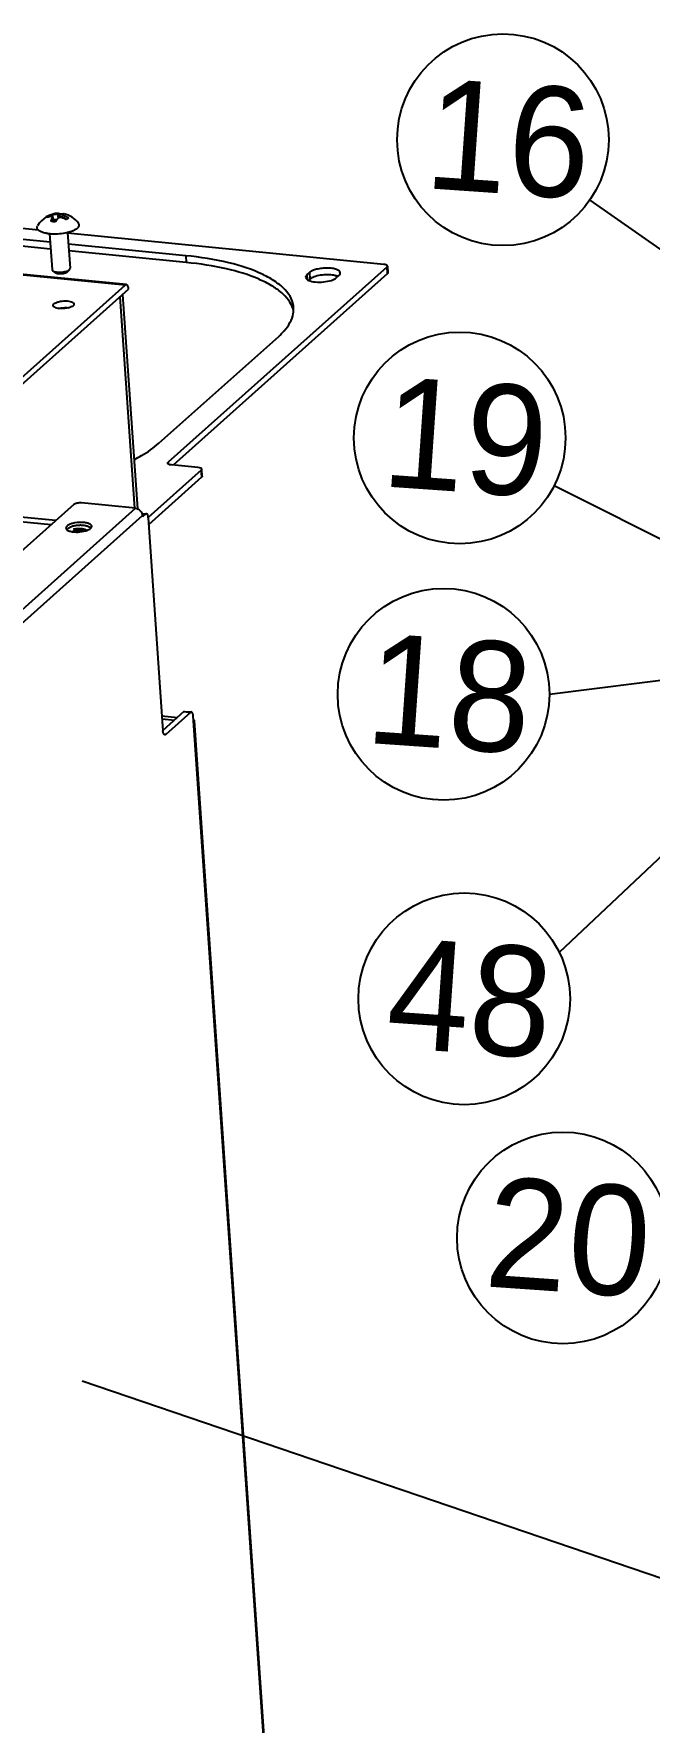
# Model space of a CAD drawing. Extents: x -425 to 6552, y -3049 to 3105.
# Drawn here: x -92.8 to -49, y -1861.9 to -1742 of the extents above; entities that cross this region are included whole.
import ezdxf

# ---------------------------------------------------------------- set-up
doc = ezdxf.new("R2010")
doc.units = 0
doc.layers.get('0').update_dxf_attribs({"linetype": 'CONTINUOUS'})
doc.layers.add('DIM', color=1, linetype='CONTINUOUS')
doc.styles.add('TEXTSTYLE_3', font='GOTHIC.TTF')

msp = doc.modelspace()

# ---------------------------------------------------------------- linework, layer by layer
at = {"color": 7, "linetype": 'CONTINUOUS'}
for p, q in [((-86.25, -1759.85), (-140.59, -1754.46)), ((-86.16, -1759.81), (-140.5, -1754.43)), ((-92.42, -1755.94), (-115.17, -1753.69)), ((-91.58, -1756.8), (-102.67, -1755.7)), ((-91.68, -1755), (-91.69, -1754.92)), ((-91.68, -1755), (-91.69, -1754.92)), ((-91.37, -1755.34), (-91.43, -1755.09)), ((-91.41, -1755.02), (-91.33, -1755.34)), ((-91.4, -1755.05), (-91.4, -1754.84)), ((-90.99, -1755.06), (-91.06, -1754.77)), ((-90.91, -1755.04), (-90.87, -1755)), ((-90.72, -1754.82), (-90.75, -1755.05)), ((-90.57, -1755.12), (-90.57, -1754.92)), ((-91.55, -1757.28), (-102.63, -1756.18)), ((-91.62, -1756.21), (-91.45, -1758.74)), ((-90.34, -1756.12), (-90.17, -1758.65)), ((-67.87, -1758.38), (-90.34, -1756.15)), ((-81.95, -1757.76), (-90.29, -1756.93)), ((-81.91, -1758.24), (-90.25, -1757.41)), ((-81.95, -1757.76), (-81.91, -1758.24)), ((-91.23, -1758.95), (-91.39, -1758.83)), ((-90.37, -1758.9), (-90.36, -1758.89)), ((-90.36, -1758.89), (-90.21, -1758.75)), ((-90.22, -1758.75), (-90.21, -1758.75)), ((-67.65, -1758.57), (-83.2, -1772.43)), ((-67.62, -1759.04), (-82.85, -1772.63)), ((-73.16, -1758.95), (-73.33, -1759.1)), ((-73.33, -1759.1), (-73.31, -1759.45)), ((-73.16, -1758.95), (-73.13, -1759.43)), ((-71.23, -1759.31), (-71.06, -1759.16)), ((-67.65, -1758.57), (-67.62, -1759.04)), ((-67.61, -1758.5), (-67.58, -1758.98)), ((-100, -1772.11), (-86.25, -1759.85)), ((-99.97, -1772.58), (-86.01, -1760.14)), ((-85.36, -1775.74), (-86.41, -1760.5)), ((-73.13, -1759.43), (-73.21, -1759.51)), ((-86.62, -1760.68), (-85.58, -1775.71)), ((-83.85, -1771.07), (-75.34, -1763.49)), ((-83.2, -1772.43), (-83.19, -1772.56)), ((-80.84, -1773), (-84.61, -1776.36)), ((-84.58, -1776.84), (-80.81, -1773.47)), ((-81.06, -1772.81), (-82.97, -1772.62)), ((-80.81, -1773.47), (-80.84, -1773)), ((-80.77, -1773.41), (-80.8, -1772.93)), ((-91.19, -1776.57), (-106.17, -1775.09)), ((-106.15, -1775.4), (-91.51, -1776.86)), ((-89.91, -1775.43), (-104.95, -1788.84)), ((-100.9, -1789.41), (-85.52, -1775.7)), ((-85.52, -1775.7), (-89.35, -1775.32)), ((-85.06, -1776.06), (-84.74, -1776.09)), ((-85.04, -1776.1), (-84.81, -1776.12)), ((-84.81, -1776.12), (-85.01, -1776.3)), ((-100.39, -1789.93), (-85.02, -1776.22)), ((-85.02, -1776.22), (-85.01, -1776.3)), ((-84.61, -1776.37), (-83.57, -1791.51)), ((-83.64, -1790.45), (-82.54, -1790.56)), ((-82.08, -1790.14), (-83.57, -1791.47)), ((-81.61, -1790.19), (-83.37, -1791.76)), ((-82.08, -1790.14), (-81.61, -1790.19)), ((-82.01, -1790.12), (-81.54, -1790.16)), ((-75.45, -1877.15), (-81.41, -1790.44)), ((-83.63, -1790.65), (-82.75, -1790.74)), ((-83.37, -1791.76), (-83.5, -1791.75)), ((-81.34, -1790.79), (-75.4, -1877.27))]:
    msp.add_line(p, q, dxfattribs=at)
for centre, radius, start, end in [((-90.96, -1756.49), 1.74, 91.0687, 150.9324), ((-91.14, -1756.21), 1.4, 100.7543, 113.223), ((-90.99, -1755.11), 0.356, 91.1005, 102.7325), ((-171.69, -1768.46), 81.93, 9.4562, 9.6241), ((-90.64, -1754.98), 0.186, 77.9958, 82.2063), ((-90.96, -1756.49), 1.74, 36.9305, 77.9904), ((-71.72, -1760.75), 1.62, 75.3248, 78.7148), ((-67.84, -1762.07), 3.13, 84.3374, 85.32), ((-76, -1762.06), 1.76, 12.0471, 17.4583), ((-90.34, -1777.1), 0.12, 178.4311, 183.9487), ((-90.31, -1777.09), 0.153, 205.9893, 210.5782), ((-89.52, -1775.7), 1.66, 286.4891, 287.158)]:
    msp.add_arc(centre, radius, start, end, dxfattribs=at)
for points, knots in [([(-89.65, -1755.81), (-89.69, -1755.85), (-89.79, -1755.91), (-89.96, -1756), (-90.17, -1756.07), (-90.49, -1756.16), (-90.93, -1756.22), (-91.37, -1756.23), (-91.72, -1756.2), (-91.94, -1756.16), (-92.14, -1756.1), (-92.3, -1756.03), (-92.4, -1755.96), (-92.46, -1755.9), (-92.49, -1755.85), (-92.51, -1755.8), (-92.51, -1755.73), (-92.49, -1755.68), (-92.48, -1755.65)], [0, 0, 0, 0, 0.05037, 0.110517, 0.179507, 0.255732, 0.421376, 0.588789, 0.667142, 0.738953, 0.80244, 0.856388, 0.900493, 0.919232, 0.936201, 0.95199, 0.967371, 1, 1, 1, 1]), ([(-91.56, -1754.97), (-91.58, -1754.98), (-91.68, -1755), (-91.77, -1755.02), (-91.83, -1755.05)], [0, 0, 0, 0, 0.254967, 1, 1, 1, 1]), ([(-91.83, -1755.05), (-91.83, -1755.04), (-91.82, -1755.02), (-91.8, -1755), (-91.78, -1754.98)], [0, 0, 0, 0, 0.22642, 1, 1, 1, 1]), ([(-91.78, -1754.98), (-91.77, -1754.98), (-91.75, -1754.96), (-91.72, -1754.94), (-91.69, -1754.92)], [0, 0, 0, 0, 0.228239, 1, 1, 1, 1]), ([(-91.41, -1755.02), (-91.41, -1755.01), (-91.43, -1754.99), (-91.46, -1754.97), (-91.51, -1754.97), (-91.54, -1754.97), (-91.56, -1754.97)], [0, 0, 0, 0, 0.185421, 0.401292, 0.672883, 1, 1, 1, 1]), ([(-91.53, -1755.31), (-91.52, -1755.29), (-91.49, -1755.22), (-91.46, -1755.14), (-91.43, -1755.09)], [0, 0, 0, 0, 0.263632, 1, 1, 1, 1]), ([(-91.21, -1755.35), (-91.26, -1755.35), (-91.37, -1755.34), (-91.48, -1755.33), (-91.53, -1755.31)], [0, 0, 0, 0, 0.522029, 1, 1, 1, 1]), ([(-91.43, -1755.09), (-91.42, -1755.08), (-91.41, -1755.06), (-91.41, -1755.04), (-91.41, -1755.02)], [0, 0, 0, 0, 0.292918, 1, 1, 1, 1]), ([(-91.4, -1754.84), (-91.34, -1754.82), (-91.22, -1754.8), (-91.11, -1754.78), (-91.06, -1754.77)], [0, 0, 0, 0, 0.569876, 1, 1, 1, 1]), ([(-91.37, -1755.19), (-91.32, -1755.19), (-91.23, -1755.19), (-91.13, -1755.17), (-91.09, -1755.16)], [0, 0, 0, 0, 0.514219, 1, 1, 1, 1]), ([(-91.07, -1755.13), (-91.08, -1755.14), (-91.13, -1755.21), (-91.17, -1755.29), (-91.21, -1755.35)], [0, 0, 0, 0, 0.236019, 1, 1, 1, 1]), ([(-90.73, -1755.06), (-90.76, -1755.05), (-90.83, -1755.03), (-90.92, -1755.04), (-91.01, -1755.07), (-91.05, -1755.1), (-91.07, -1755.13)], [0, 0, 0, 0, 0.273259, 0.543829, 0.78956, 1, 1, 1, 1]), ([(-90.99, -1754.76), (-90.99, -1754.76), (-90.96, -1754.76), (-90.93, -1754.76), (-90.91, -1754.77)], [0, 0, 0, 0, 0.247563, 1, 1, 1, 1]), ([(-90.91, -1754.77), (-90.88, -1754.77), (-90.78, -1754.77), (-90.68, -1754.78), (-90.61, -1754.79)], [0, 0, 0, 0, 0.263671, 1, 1, 1, 1]), ([(-90.87, -1755), (-90.86, -1755), (-90.82, -1755), (-90.78, -1755.01), (-90.75, -1755.01)], [0, 0, 0, 0, 0.25474, 1, 1, 1, 1]), ([(-90.72, -1754.82), (-90.73, -1754.83), (-90.72, -1754.84), (-90.7, -1754.85), (-90.68, -1754.87), (-90.63, -1754.89), (-90.59, -1754.91), (-90.57, -1754.92)], [0, 0, 0, 0, 0.118405, 0.211988, 0.330002, 0.631755, 1, 1, 1, 1]), ([(-90.42, -1755.19), (-90.45, -1755.18), (-90.55, -1755.13), (-90.65, -1755.08), (-90.73, -1755.06)], [0, 0, 0, 0, 0.252197, 1, 1, 1, 1]), ([(-90.71, -1754.8), (-90.71, -1754.8), (-90.72, -1754.81), (-90.72, -1754.81), (-90.72, -1754.82)], [0, 0, 0, 0, 0.580708, 1, 1, 1, 1]), ([(-90.61, -1754.79), (-90.62, -1754.79), (-90.65, -1754.79), (-90.68, -1754.8), (-90.71, -1754.8)], [0, 0, 0, 0, 0.238688, 1, 1, 1, 1]), ([(-90.57, -1754.92), (-90.55, -1754.93), (-90.45, -1754.97), (-90.35, -1755.02), (-90.28, -1755.06)], [0, 0, 0, 0, 0.248147, 1, 1, 1, 1]), ([(-90.34, -1755.13), (-90.34, -1755.13), (-90.37, -1755.16), (-90.4, -1755.17), (-90.42, -1755.19)], [0, 0, 0, 0, 0.228239, 1, 1, 1, 1]), ([(-90.28, -1755.06), (-90.29, -1755.07), (-90.3, -1755.09), (-90.32, -1755.11), (-90.34, -1755.13)], [0, 0, 0, 0, 0.22642, 1, 1, 1, 1]), ([(-89.65, -1755.81), (-89.62, -1755.78), (-89.57, -1755.73), (-89.53, -1755.65), (-89.52, -1755.58), (-89.53, -1755.52), (-89.55, -1755.48), (-89.57, -1755.45)], [0, 0, 0, 0, 0.296054, 0.54095, 0.652921, 0.763706, 1, 1, 1, 1]), ([(-74.28, -1761.45), (-74.29, -1761.23), (-74.42, -1760.76), (-74.88, -1760.13), (-75.58, -1759.56), (-76.89, -1758.83), (-79.04, -1758.15), (-80.91, -1757.86), (-81.95, -1757.76)], [0, 0, 0, 0, 0.074128, 0.157123, 0.25492, 0.370285, 0.654224, 1, 1, 1, 1]), ([(-91.45, -1758.74), (-91.45, -1758.76), (-91.43, -1758.79), (-91.41, -1758.81), (-91.39, -1758.83)], [0, 0, 0, 0, 0.451266, 1, 1, 1, 1]), ([(-91.39, -1758.83), (-91.36, -1758.85), (-91.28, -1758.88), (-91.15, -1758.92), (-90.98, -1758.93), (-90.8, -1758.93), (-90.63, -1758.91), (-90.46, -1758.87), (-90.33, -1758.83), (-90.25, -1758.78), (-90.22, -1758.75)], [0, 0, 0, 0, 0.090891, 0.208259, 0.346088, 0.495214, 0.645055, 0.784946, 0.905446, 1, 1, 1, 1]), ([(-91.23, -1758.95), (-91.2, -1758.97), (-91.15, -1758.99), (-91.05, -1759.02), (-90.92, -1759.03), (-90.79, -1759.03), (-90.66, -1759.01), (-90.54, -1758.99), (-90.44, -1758.95), (-90.39, -1758.92), (-90.37, -1758.9)], [0, 0, 0, 0, 0.090892, 0.208259, 0.346089, 0.495214, 0.645055, 0.784946, 0.905445, 1, 1, 1, 1]), ([(-90.21, -1758.75), (-90.2, -1758.73), (-90.18, -1758.7), (-90.17, -1758.67), (-90.17, -1758.65)], [0, 0, 0, 0, 0.548819, 1, 1, 1, 1]), ([(-74.32, -1761.53), (-74.46, -1761.09), (-74.97, -1760.46), (-75.86, -1759.85), (-77.16, -1759.2), (-79.19, -1758.6), (-80.95, -1758.33), (-81.91, -1758.24)], [0, 0, 0, 0, 0.161211, 0.262858, 0.380602, 0.663199, 1, 1, 1, 1]), ([(-73.33, -1759.1), (-73.35, -1759.12), (-73.39, -1759.17), (-73.43, -1759.24), (-73.43, -1759.29)], [0, 0, 0, 0, 0.298937, 1, 1, 1, 1]), ([(-73.43, -1759.29), (-73.42, -1759.31), (-73.39, -1759.42), (-73.28, -1759.48), (-73.2, -1759.51)], [0, 0, 0, 0, 0.198153, 1, 1, 1, 1]), ([(-73.2, -1759.51), (-73.06, -1759.57), (-72.7, -1759.64), (-72.16, -1759.63), (-71.64, -1759.54), (-71.33, -1759.41), (-71.23, -1759.31)], [0, 0, 0, 0, 0.232918, 0.520147, 0.796098, 1, 1, 1, 1]), ([(-70.96, -1758.98), (-70.97, -1758.86), (-71.22, -1758.72), (-71.54, -1758.65), (-71.9, -1758.63), (-72.27, -1758.65), (-72.63, -1758.71), (-72.93, -1758.8), (-73.1, -1758.9), (-73.16, -1758.95)], [0, 0, 0, 0, 0.153776, 0.282517, 0.435867, 0.599545, 0.757526, 0.89471, 1, 1, 1, 1]), ([(-71.41, -1759.15), (-71.56, -1759.12), (-71.89, -1759.1), (-72.37, -1759.13), (-72.79, -1759.24), (-73.04, -1759.35), (-73.13, -1759.43)], [0, 0, 0, 0, 0.263297, 0.548346, 0.807193, 1, 1, 1, 1]), ([(-71.15, -1759.23), (-71.16, -1759.23), (-71.22, -1759.2), (-71.27, -1759.19), (-71.31, -1759.18)], [0, 0, 0, 0, 0.233213, 1, 1, 1, 1]), ([(-71.06, -1759.16), (-71.04, -1759.15), (-70.99, -1759.1), (-70.96, -1759.03), (-70.96, -1758.98)], [0, 0, 0, 0, 0.298937, 1, 1, 1, 1]), ([(-67.61, -1758.5), (-67.62, -1758.46), (-67.71, -1758.39), (-67.81, -1758.38), (-67.87, -1758.38)], [0, 0, 0, 0, 0.36122, 1, 1, 1, 1]), ([(-67.65, -1758.57), (-67.64, -1758.56), (-67.63, -1758.54), (-67.61, -1758.52), (-67.61, -1758.5)], [0, 0, 0, 0, 0.29836, 1, 1, 1, 1]), ([(-67.58, -1758.98), (-67.58, -1758.99), (-67.59, -1759.02), (-67.61, -1759.04), (-67.62, -1759.04)], [0, 0, 0, 0, 0.70164, 1, 1, 1, 1]), ([(-86.16, -1759.81), (-86.19, -1759.81), (-86.22, -1759.82), (-86.24, -1759.84), (-86.25, -1759.85)], [0, 0, 0, 0, 0.712673, 1, 1, 1, 1]), ([(-86.01, -1760.14), (-86.01, -1760.06), (-86.03, -1759.94), (-86.12, -1759.82), (-86.16, -1759.81)], [0, 0, 0, 0, 0.629969, 1, 1, 1, 1]), ([(-91.38, -1761.29), (-91.38, -1761.28), (-91.38, -1761.24), (-91.34, -1761.2), (-91.32, -1761.17)], [0, 0, 0, 0, 0.217324, 1, 1, 1, 1]), ([(-89.95, -1761.31), (-89.99, -1761.34), (-90.1, -1761.41), (-90.38, -1761.49), (-90.69, -1761.53), (-91, -1761.5), (-91.21, -1761.46), (-91.37, -1761.37), (-91.38, -1761.29)], [0, 0, 0, 0, 0.105356, 0.242626, 0.563859, 0.717305, 0.846128, 1, 1, 1, 1]), ([(-91.32, -1761.17), (-91.28, -1761.14), (-91.17, -1761.08), (-90.89, -1760.99), (-90.58, -1760.95), (-90.26, -1760.98), (-90.06, -1761.02), (-89.89, -1761.11), (-89.89, -1761.19)], [0, 0, 0, 0, 0.105356, 0.242626, 0.563859, 0.717305, 0.846128, 1, 1, 1, 1]), ([(-90.97, -1761.5), (-90.91, -1761.49), (-90.68, -1761.44), (-90.44, -1761.43), (-90.27, -1761.45)], [0, 0, 0, 0, 0.243997, 1, 1, 1, 1]), ([(-89.89, -1761.19), (-89.89, -1761.2), (-89.89, -1761.25), (-89.92, -1761.28), (-89.95, -1761.31)], [0, 0, 0, 0, 0.217324, 1, 1, 1, 1]), ([(-75.34, -1763.49), (-75.2, -1763.36), (-74.74, -1762.91), (-74.38, -1762.31), (-74.3, -1761.86)], [0, 0, 0, 0, 0.290577, 1, 1, 1, 1]), ([(-85.6, -1772.23), (-85.43, -1772.14), (-84.81, -1771.81), (-84.23, -1771.41), (-83.85, -1771.07)], [0, 0, 0, 0, 0.275642, 1, 1, 1, 1]), ([(-83.23, -1772.49), (-83.23, -1772.48), (-83.22, -1772.45), (-83.2, -1772.43), (-83.2, -1772.43)], [0, 0, 0, 0, 0.70164, 1, 1, 1, 1]), ([(-82.97, -1772.62), (-83.04, -1772.61), (-83.13, -1772.6), (-83.23, -1772.53), (-83.23, -1772.49)], [0, 0, 0, 0, 0.63878, 1, 1, 1, 1]), ([(-80.8, -1772.93), (-80.81, -1772.89), (-80.9, -1772.82), (-81, -1772.81), (-81.06, -1772.81)], [0, 0, 0, 0, 0.36122, 1, 1, 1, 1]), ([(-80.84, -1773), (-80.83, -1772.99), (-80.82, -1772.97), (-80.8, -1772.95), (-80.8, -1772.93)], [0, 0, 0, 0, 0.29836, 1, 1, 1, 1]), ([(-80.77, -1773.41), (-80.77, -1773.42), (-80.78, -1773.45), (-80.8, -1773.47), (-80.81, -1773.47)], [0, 0, 0, 0, 0.70164, 1, 1, 1, 1]), ([(-89.35, -1775.32), (-89.46, -1775.31), (-89.65, -1775.32), (-89.85, -1775.38), (-89.91, -1775.43)], [0, 0, 0, 0, 0.562518, 1, 1, 1, 1]), ([(-85.52, -1775.7), (-85.39, -1775.71), (-85.15, -1775.84), (-85.03, -1776.1), (-85.02, -1776.22)], [0, 0, 0, 0, 0.497737, 1, 1, 1, 1]), ([(-84.61, -1776.37), (-84.61, -1776.3), (-84.62, -1776.2), (-84.7, -1776.1), (-84.74, -1776.09)], [0, 0, 0, 0, 0.629969, 1, 1, 1, 1]), ([(-90.43, -1777), (-90.43, -1777.01), (-90.45, -1777.04), (-90.46, -1777.07), (-90.46, -1777.1)], [0, 0, 0, 0, 0.278443, 1, 1, 1, 1]), ([(-88.63, -1776.98), (-88.64, -1776.88), (-88.84, -1776.77), (-89.09, -1776.72), (-89.48, -1776.69), (-89.86, -1776.73), (-90.2, -1776.84), (-90.34, -1776.92), (-90.39, -1776.96)], [0, 0, 0, 0, 0.153868, 0.28269, 0.436137, 0.757369, 0.894654, 1, 1, 1, 1]), ([(-90.39, -1777.23), (-90.38, -1777.23), (-90.35, -1777.26), (-90.31, -1777.27), (-90.29, -1777.29)], [0, 0, 0, 0, 0.226257, 1, 1, 1, 1]), ([(-90.35, -1777.26), (-90.35, -1777.24), (-90.35, -1777.22), (-90.34, -1777.18), (-90.31, -1777.14), (-90.29, -1777.12), (-90.28, -1777.11)], [0, 0, 0, 0, 0.216723, 0.444749, 0.702159, 1, 1, 1, 1]), ([(-90.29, -1777.29), (-90.27, -1777.29), (-90.23, -1777.31), (-90.18, -1777.32), (-90.14, -1777.33)], [0, 0, 0, 0, 0.231588, 1, 1, 1, 1]), ([(-90.28, -1777.11), (-90.26, -1777.09), (-90.21, -1777.06), (-90.09, -1776.99), (-89.89, -1776.93), (-89.64, -1776.89), (-89.41, -1776.88), (-89.23, -1776.89), (-89.11, -1776.91), (-89, -1776.93), (-88.9, -1776.96), (-88.82, -1777), (-88.77, -1777.04), (-88.73, -1777.09), (-88.73, -1777.13), (-88.73, -1777.14)], [0, 0, 0, 0, 0.048613, 0.10618, 0.244505, 0.403512, 0.567364, 0.645896, 0.719488, 0.786414, 0.845296, 0.89529, 0.936396, 0.970063, 1, 1, 1, 1]), ([(-90.14, -1777.33), (-89.97, -1777.38), (-89.59, -1777.4), (-89.23, -1777.35), (-89.05, -1777.29)], [0, 0, 0, 0, 0.487547, 1, 1, 1, 1]), ([(-90.01, -1777.36), (-90, -1777.35), (-89.95, -1777.32), (-89.85, -1777.28), (-89.7, -1777.24), (-89.51, -1777.22), (-89.37, -1777.22), (-89.31, -1777.22)], [0, 0, 0, 0, 0.089953, 0.195966, 0.44661, 0.725606, 1, 1, 1, 1]), ([(-89.92, -1777.18), (-89.86, -1777.16), (-89.72, -1777.14), (-89.52, -1777.12), (-89.31, -1777.13), (-89.18, -1777.16), (-89.12, -1777.18)], [0, 0, 0, 0, 0.24427, 0.5101, 0.770786, 1, 1, 1, 1]), ([(-89.92, -1777.18), (-89.86, -1777.17), (-89.73, -1777.14), (-89.52, -1777.13), (-89.32, -1777.14), (-89.18, -1777.16), (-89.12, -1777.18)], [0, 0, 0, 0, 0.23832, 0.501119, 0.763191, 1, 1, 1, 1]), ([(-89.47, -1777.19), (-89.55, -1777.17), (-89.7, -1777.16), (-89.85, -1777.17), (-89.92, -1777.18)], [0, 0, 0, 0, 0.515546, 1, 1, 1, 1]), ([(-89.24, -1777.34), (-89.3, -1777.33), (-89.41, -1777.31), (-89.59, -1777.31), (-89.75, -1777.33), (-89.86, -1777.36), (-89.91, -1777.37)], [0, 0, 0, 0, 0.252903, 0.519494, 0.776113, 1, 1, 1, 1]), ([(-89.88, -1777.37), (-89.83, -1777.36), (-89.73, -1777.34), (-89.53, -1777.32), (-89.37, -1777.33), (-89.27, -1777.34)], [0, 0, 0, 0, 0.234353, 0.488358, 1, 1, 1, 1]), ([(-89.31, -1777.22), (-89.32, -1777.22), (-89.37, -1777.2), (-89.43, -1777.19), (-89.47, -1777.19)], [0, 0, 0, 0, 0.240688, 1, 1, 1, 1]), ([(-89.06, -1777.3), (-89.1, -1777.28), (-89.18, -1777.25), (-89.26, -1777.23), (-89.31, -1777.22)], [0, 0, 0, 0, 0.455782, 1, 1, 1, 1]), ([(-89.12, -1777.18), (-89.09, -1777.19), (-89.03, -1777.21), (-88.98, -1777.25), (-88.97, -1777.27)], [0, 0, 0, 0, 0.558018, 1, 1, 1, 1]), ([(-88.71, -1777.13), (-88.7, -1777.12), (-88.67, -1777.1), (-88.65, -1777.07), (-88.64, -1777.04)], [0, 0, 0, 0, 0.279108, 1, 1, 1, 1]), ([(-81.41, -1790.44), (-81.42, -1790.37), (-81.43, -1790.27), (-81.5, -1790.17), (-81.54, -1790.16)], [0, 0, 0, 0, 0.629969, 1, 1, 1, 1]), ([(-83.44, -1791.79), (-83.48, -1791.78), (-83.55, -1791.68), (-83.56, -1791.58), (-83.57, -1791.51)], [0, 0, 0, 0, 0.370031, 1, 1, 1, 1]), ([(-81.39, -1790.72), (-81.38, -1790.72), (-81.36, -1790.74), (-81.34, -1790.77), (-81.34, -1790.79)], [0, 0, 0, 0, 0.298812, 1, 1, 1, 1]), ([(-81.34, -1790.79), (-81.34, -1790.81), (-81.35, -1790.85), (-81.38, -1790.87), (-81.38, -1790.87)], [0, 0, 0, 0, 0.70164, 1, 1, 1, 1])]:
    msp.add_open_spline(points, degree=3, knots=knots, dxfattribs=at)
for points in [[(-74.3, -1761.86), (-74.28, -1761.72), (-74.27, -1761.58), (-74.28, -1761.45)], [(-84.74, -1776.09), (-84.76, -1776.09), (-84.79, -1776.1), (-84.81, -1776.12)], [(-90.46, -1777.11), (-90.46, -1777.12), (-90.46, -1777.14), (-90.45, -1777.15)], [(-90.45, -1777.17), (-90.43, -1777.19), (-90.41, -1777.21), (-90.39, -1777.23)], [(-90.39, -1776.96), (-90.4, -1776.97), (-90.41, -1776.99), (-90.43, -1777)], [(-89.03, -1777.29), (-88.98, -1777.27), (-88.93, -1777.26), (-88.88, -1777.23)], [(-88.88, -1777.23), (-88.84, -1777.22), (-88.81, -1777.2), (-88.77, -1777.17)], [(-88.77, -1777.17), (-88.75, -1777.16), (-88.73, -1777.15), (-88.71, -1777.13)], [(-88.64, -1777.04), (-88.64, -1777.03), (-88.63, -1777.02), (-88.63, -1777.01)], [(-88.63, -1777.01), (-88.63, -1777), (-88.63, -1776.99), (-88.63, -1776.98)], [(-82.08, -1790.14), (-82.06, -1790.13), (-82.04, -1790.11), (-82.01, -1790.12)], [(-81.54, -1790.16), (-81.57, -1790.16), (-81.59, -1790.17), (-81.61, -1790.19)], [(-83.37, -1791.76), (-83.39, -1791.78), (-83.42, -1791.79), (-83.44, -1791.79)]]:
    msp.add_open_spline(points, degree=3, dxfattribs=at)
at = {"layer": 'DIM', "color": 1, "linetype": 'CONTINUOUS'}
for p, q in [((-53.23, -1753.82), (-37.64, -1764.69)), ((-55.75, -1774.08), (-41.6, -1781.19)), ((-56.09, -1788.89), (-34.6, -1786.22)), ((-55.39, -1807.23), (-38.32, -1791.14)), ((-48.05, -1851.74), (-89.3, -1837.69))]:
    msp.add_line(p, q, dxfattribs=at)
for centre in [(-59.4, -1749.52), (-62.47, -1770.7), (-63.62, -1788.91), (-62.15, -1810.54), (-55.14, -1827.52)]:
    msp.add_circle(centre, 7.52, dxfattribs=at)

# ---------------------------------------------------------------- texts
at = {"layer": 'DIM', "color": 1, "linetype": 'CONTINUOUS', "char_height": 7.826, "width": 15.7395, "attachment_point": 1, "rotation": 356.0357, "style": 'TEXTSTYLE_3'}
for s, insert in [('16', (-64.53, -1745.14)), ('19', (-67.59, -1766.32)), ('18', (-68.74, -1784.54)), ('48', (-67.27, -1806.17)), ('20', (-60.26, -1823.15))]:
    msp.add_mtext(s, dxfattribs=dict(at, insert=insert))

doc.saveas('drawing.dxf')
